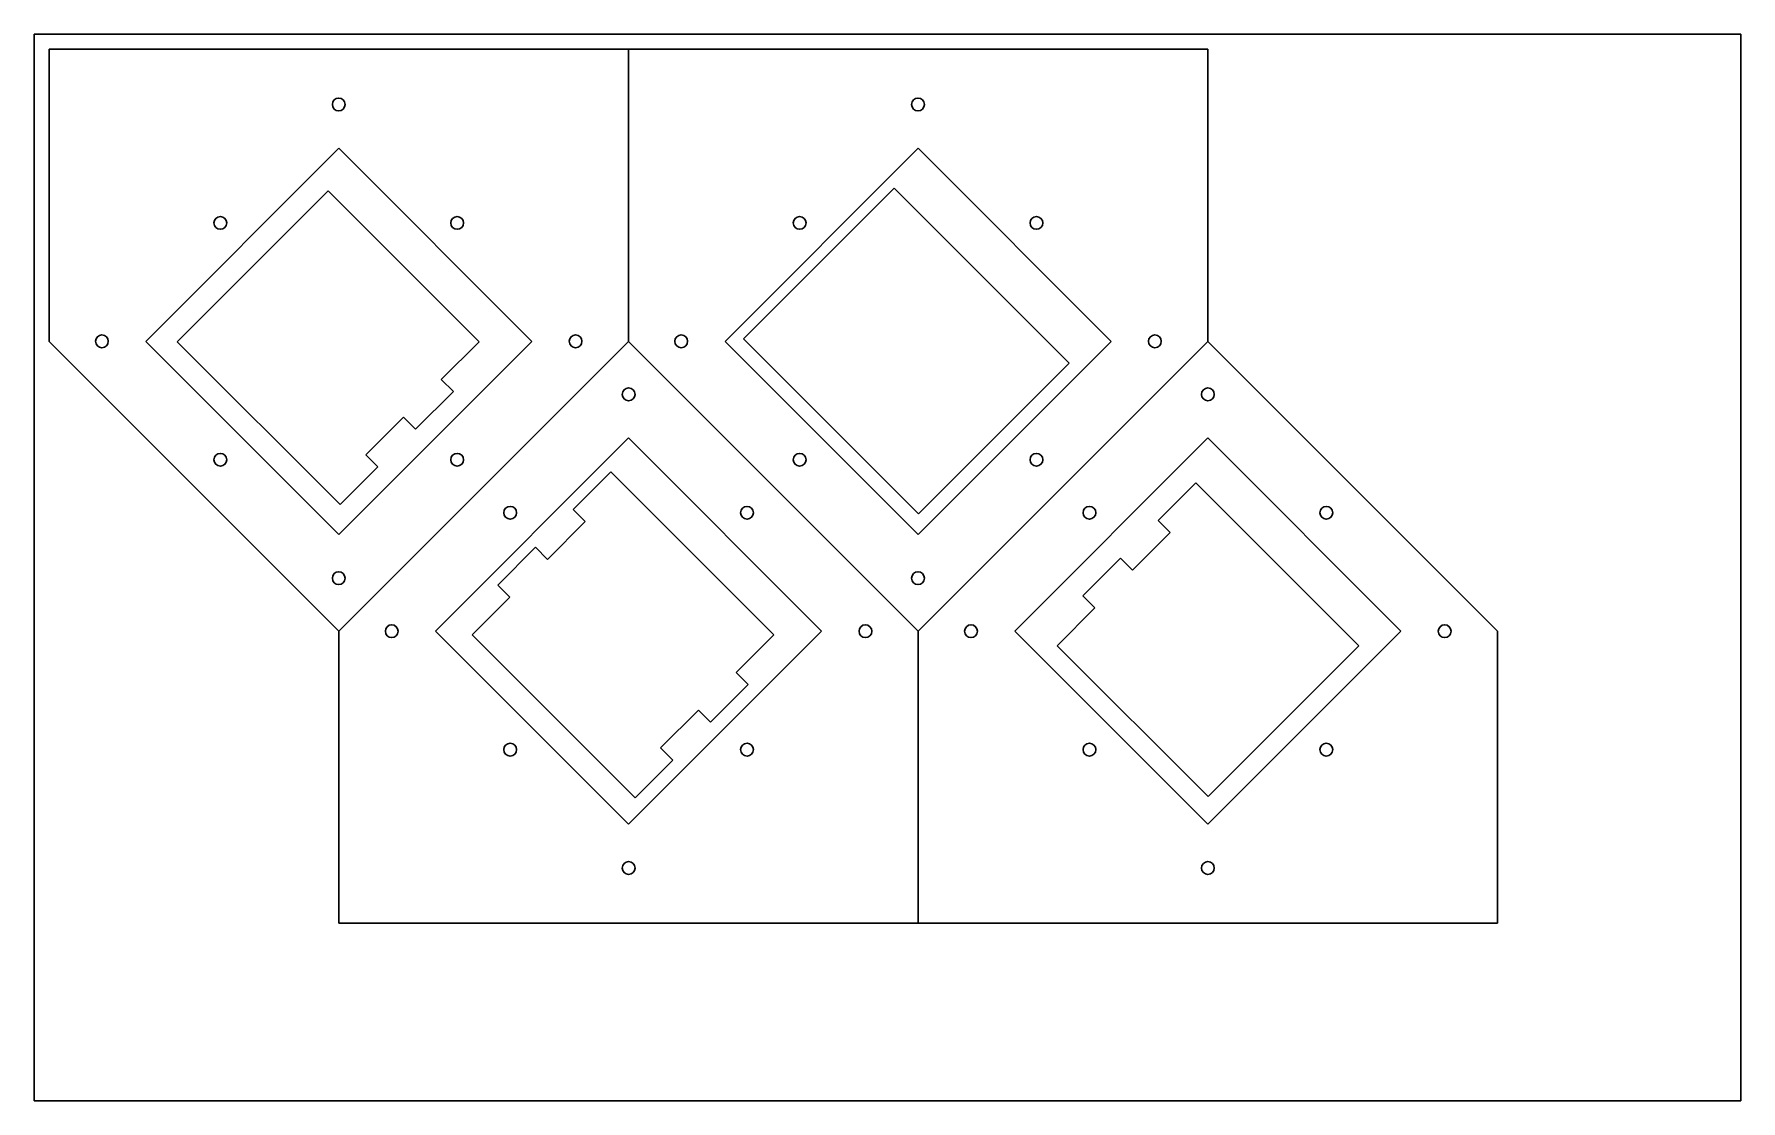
# Model space of a CAD drawing. Header units: millimetres. Extents: x 59715 to 60515, y 15470 to 15970.
import ezdxf

# ---------------------------------------------------------------- set-up
doc = ezdxf.new("R2010")
doc.units = ezdxf.units.MM
doc.layers.add('Tyk fuldstregslinje (Optegning)', color=7, linetype='Continuous', lineweight=30)

msp = doc.modelspace()

# ---------------------------------------------------------------- linework, layer by layer
at = {"layer": 'Tyk fuldstregslinje (Optegning)'}
for p, q in [((60515.09, 15970.46), (59715.09, 15970.46)), ((59715.09, 15970.46), (59715.09, 15470.46)), ((60515.09, 15470.46), (60515.09, 15970.46)), ((59722.16, 15826.42), (59722.16, 15963.38)), ((59993.69, 15963.38), (59722.16, 15963.38)), ((59993.69, 15826.42), (59993.69, 15963.38)), ((60265.22, 15963.38), (59993.69, 15963.38)), ((60265.22, 15826.42), (60265.22, 15963.38)), ((59767.42, 15826.42), (59857.93, 15916.93)), ((59857.93, 15916.93), (59948.44, 15826.42)), ((60038.95, 15826.42), (60129.45, 15916.93)), ((60129.45, 15916.93), (60219.96, 15826.42)), ((59782.2, 15826.29), (59852.91, 15897)), ((59852.91, 15897), (59923.62, 15826.29)), ((60118.24, 15898.29), (60047.53, 15827.58)), ((60200.26, 15816.27), (60118.24, 15898.29)), ((59857.93, 15690.65), (59722.16, 15826.42)), ((59857.93, 15735.91), (59767.42, 15826.42)), ((59858.57, 15749.92), (59782.2, 15826.29)), ((59948.44, 15826.42), (59857.93, 15735.91)), ((59993.69, 15826.42), (59857.93, 15690.65)), ((59923.62, 15826.29), (59905.94, 15808.61)), ((60129.45, 15690.65), (59993.69, 15826.42)), ((60129.45, 15735.91), (60038.95, 15826.42)), ((60047.53, 15827.58), (60129.55, 15745.56)), ((60265.22, 15826.42), (60129.45, 15690.65)), ((60219.96, 15826.42), (60129.45, 15735.91)), ((60400.98, 15690.65), (60265.22, 15826.42)), ((60129.55, 15745.56), (60200.26, 15816.27)), ((59911.6, 15802.95), (59905.94, 15808.61)), ((59893.92, 15785.28), (59911.6, 15802.95)), ((59888.27, 15790.93), (59870.59, 15773.26)), ((59888.27, 15790.93), (59893.92, 15785.28)), ((59903.18, 15690.65), (59993.69, 15781.16)), ((59993.69, 15781.16), (60084.2, 15690.65)), ((60174.71, 15690.65), (60265.22, 15781.16)), ((60265.22, 15781.16), (60355.73, 15690.65)), ((59876.25, 15767.6), (59870.59, 15773.26)), ((59858.57, 15749.92), (59876.25, 15767.6)), ((59985.43, 15765.27), (59967.75, 15747.59)), ((59985.43, 15765.27), (60061.79, 15688.9)), ((60259.69, 15760.18), (60242.01, 15742.5)), ((60336.05, 15683.81), (60259.69, 15760.18)), ((59973.41, 15741.94), (59967.75, 15747.59)), ((59955.73, 15724.26), (59973.41, 15741.94)), ((60229.99, 15719.17), (60247.66, 15736.84)), ((60247.66, 15736.84), (60242.01, 15742.5)), ((59950.07, 15729.91), (59932.39, 15712.24)), ((59950.07, 15729.91), (59955.73, 15724.26)), ((60224.33, 15724.82), (60206.65, 15707.14)), ((60224.33, 15724.82), (60229.99, 15719.17)), ((59938.05, 15706.58), (59932.39, 15712.24)), ((59920.37, 15688.9), (59938.05, 15706.58)), ((60212.31, 15701.49), (60206.65, 15707.14)), ((60194.63, 15683.81), (60212.31, 15701.49)), ((59857.93, 15690.65), (59857.93, 15553.69)), ((59993.69, 15600.14), (59903.18, 15690.65)), ((59996.74, 15612.53), (59920.37, 15688.9)), ((60084.2, 15690.65), (59993.69, 15600.14)), ((60061.79, 15688.9), (60044.12, 15671.22)), ((60129.45, 15690.65), (60129.45, 15553.69)), ((60265.22, 15600.14), (60174.71, 15690.65)), ((60355.73, 15690.65), (60265.22, 15600.14)), ((60400.98, 15690.65), (60400.98, 15553.69)), ((60194.63, 15683.81), (60265.34, 15613.1)), ((60265.34, 15613.1), (60336.05, 15683.81)), ((60032.1, 15647.89), (60049.77, 15665.57)), ((60049.77, 15665.57), (60044.12, 15671.22)), ((60026.44, 15653.55), (60008.76, 15635.87)), ((60026.44, 15653.55), (60032.1, 15647.89)), ((60014.42, 15630.21), (60008.76, 15635.87)), ((59996.74, 15612.53), (60014.42, 15630.21)), ((59857.93, 15553.69), (60129.45, 15553.69)), ((60129.45, 15553.69), (60400.98, 15553.69)), ((59715.09, 15470.46), (60515.09, 15470.46))]:
    msp.add_line(p, q, dxfattribs=at)
for centre in [(59857.88, 15937.48), (60129.41, 15937.48), (59802.37, 15881.97), (59913.38, 15881.97), (60073.9, 15881.97), (60184.91, 15881.97), (59746.86, 15826.47), (59968.89, 15826.47), (60018.39, 15826.47), (60240.42, 15826.47), (59993.74, 15801.62), (60265.27, 15801.62), (59802.37, 15770.96), (59913.38, 15770.96), (60073.9, 15770.96), (60184.91, 15770.96), (59938.23, 15746.11), (60049.25, 15746.11), (60209.76, 15746.11), (60320.78, 15746.11), (59857.88, 15715.45), (60129.41, 15715.45), (59882.72, 15690.6), (60104.76, 15690.6), (60154.25, 15690.6), (60376.28, 15690.6), (59938.23, 15635.1), (60049.25, 15635.1), (60209.76, 15635.1), (60320.78, 15635.1), (59993.74, 15579.59), (60265.27, 15579.59)]:
    msp.add_circle(centre, 3, dxfattribs=at)

doc.saveas('drawing.dxf')
